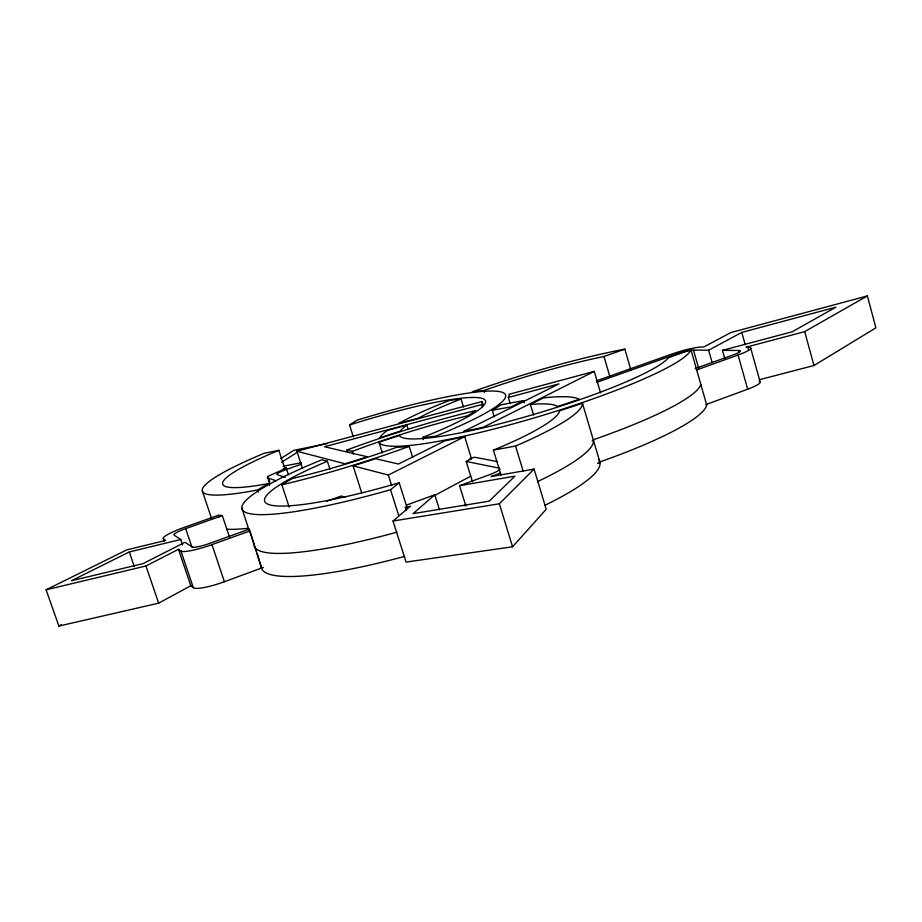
<?xml version="1.0" encoding="UTF-8"?>
<svg xmlns="http://www.w3.org/2000/svg" width="922" height="922" viewBox="0 0 922 922"><rect width="100%" height="100%" fill="white"/><g stroke="black" fill="none" stroke-linecap="round" stroke-linejoin="round"><path stroke-width="1.38" d="M182.568 544.925L180.735 539.497L129.299 551.967L71.363 580.756L143.117 563.596L184.976 542.274L192.156 546.977A15.916 2.501 -18.6 0 0 209.836 543.335L249.171 529.17L261.537 568.056L257.215 553.488M406.498 510.534L405.657 507.861L410.497 506.109L393.026 521.022L406.06 562.086L512.551 546.781L546.227 509.278L534.068 469.091L491.08 476.57L493.719 475.602A28.974 4.956 -17.1 0 0 500.6 472.859M393.026 521.022L499.355 503.781L534.068 469.091M439.46 509.751L434.769 494.757L413.068 513.646L489.259 501.153L514.925 476.144L459.559 485.687L465.875 506.051M405.657 507.861L406.809 506.881L399.214 482.794A154.55 22.889 -17.4 0 1 269.524 504.772A154.55 22.889 -17.4 0 1 327.391 461.254L329.938 469.171M327.391 461.254L321.859 459.79A178.303 26.45 -17.4 0 0 245.748 512.459A178.303 26.45 -17.4 0 0 390.536 489.732L399.214 482.794M353.345 436.89L349.542 424.973L356.791 420.259A159.068 20.929 -17.6 0 1 500.07 391.723A159.068 20.929 -17.6 0 1 435.68 436.175A137.77 18.694 -16.8 0 1 422.714 437.443L423.394 439.644M281.636 462.279L297.218 452.299M280.714 458.626L293.784 450.328L327.437 443.563M759.498 379.691L813.976 365.515L875.9 327.852L867.372 295.927L730.916 332.531L703.751 346.995L702.161 346.995A23.718 3.25 -16.1 0 0 671.758 354.083L596.303 380.913M748.387 349.323L747.8 347.214L746.036 347.202L804.699 331.632L867.372 295.927M463.858 505.752L466.52 504.276M229.578 537.388L222.317 515.594L218.284 515.294L183.893 527.522A26.277 3.884 -18.6 0 0 163.459 538.897L165.66 540.419L126.81 549.869L46.1 589.803L58.87 626.073L158.665 603.149L190.808 585.735L193.343 587.717A27.752 4.956 -18.8 0 0 224.392 581.724L263.323 567.399M596.603 382.411L676.057 354.152A13.553 1.856 -16.1 0 1 693.471 350.083L708.626 350.222L741.772 332.404L835.897 307.187L792.217 331.782L722.445 350.337L724.773 358.589M434.4 495.598L470.75 476.178M58.87 626.073L61.405 624.747M472.444 481.687L466.209 461.461L471.476 458.707L464.676 436.636A166.709 22.658 -16.8 0 1 445.096 440.728L398.408 464.031L375.519 458.683A162.595 21.402 -17.6 0 1 353.08 465.864L361.712 492.878M46.1 589.803L145.964 565.981L178.488 549.316L180.931 551.01L193.343 587.717M353.08 465.864L388.346 475.049L464.676 436.636M600.568 392.853L594.264 371.405L483.589 427.117A137.77 18.694 -16.8 0 1 463.674 431.45L558.939 383.898L508.345 397.463L510.235 403.732M530.404 404.47L543.473 397.889A178.303 26.45 -17.4 0 1 579.281 399.238A137.77 18.694 -16.8 0 1 557.683 406.464A154.55 22.889 -17.4 0 0 530.404 404.47L533.596 415.05M524.238 402.822L523.592 400.655L510.949 406.959A154.55 22.889 -17.4 0 0 492.313 410.336L494.284 416.813M705.872 404.585L747.673 389.211A25.044 4.091 -15.6 0 0 758.979 381.051M406.798 505.002L434.769 494.757M459.559 485.687L489.57 474.703A16.55 2.835 -17.1 0 0 499.955 468.883M326.665 501.268L341.359 495.978L345.358 497.304M695.211 368.593L733.105 354.947A14.36 2.063 -15.8 0 0 738.706 350.475L739.306 352.584M180.931 551.01A27.856 4.38 -18.6 0 0 211.968 544.625L249.332 531.164L241.795 507.861M696.387 370.045L738.084 355.016A25.125 3.619 -15.8 0 0 747.8 347.214M180.735 539.497L174.062 535.117A15.017 2.213 -18.6 0 1 185.691 528.617L222.317 515.594M598.539 462.371A162.26 27.268 -16.7 0 0 706.69 405L690.947 349.703L668.508 357.69A141.389 19.189 -16.8 0 1 529.24 415.741A141.389 19.189 -16.8 0 1 399.457 435.484A150.597 22.301 -17.4 0 0 378.977 442.283L382.342 452.921M284.091 468.849L282.881 469.286L284.91 468.895L278.87 450.328L264.095 453.313A159.068 20.929 -17.6 0 0 257.664 489.951L258.391 492.152M284.402 468.745L286.638 467.95L283.803 468.503M624.839 349.15A163.09 22.163 -16.8 0 0 472.168 391.908A162.595 21.402 -17.6 0 1 483.889 390.536A141.389 19.189 -16.8 0 1 603.968 356.48L624.839 349.15L630.867 369.895M285.29 477.342L277.176 474.646A13.346 1.809 -17.9 0 1 286.65 469.379L301.506 464.158M302.474 468.445L296.896 451.25L482.102 401.519L483.358 405.634M594.264 371.405L509.048 394.282A162.595 21.402 -17.6 0 1 508.345 397.463M482.102 401.519A134.382 17.668 -17.6 0 1 481.768 404.585L324.475 446.744L367.348 456.77A134.382 17.668 -17.6 0 1 345.001 463.766L296.896 451.25M406.833 425.157L387.517 430.332A163.09 22.163 -16.8 0 0 379.438 437.985A182.279 27.038 -17.4 0 1 400.229 431.185A141.389 19.189 -16.8 0 1 406.833 425.157L408.123 429.283M471.476 458.707L469.125 459.214M471.107 458.061L474.818 457.266L497.488 461.622M283.169 466.244L301.24 462.729M500.992 474.98L493.397 450.132L515.559 446.041A178.303 26.45 -17.4 0 0 582.45 403.225L600.049 462.637A165.868 27.879 -16.7 0 1 597.583 463.489M722.445 350.337L738.706 350.475M466.209 461.461L498.963 468.088A16.55 2.835 -17.1 0 1 499.401 468.215M346.879 450.04L352.411 451.319A154.55 22.889 -17.4 0 1 467.673 415.787A134.382 17.668 -17.6 0 0 475.764 410.532A178.303 26.45 -17.4 0 0 346.879 450.04L347.548 452.149M284.91 468.895A137.655 19.708 -17.6 0 0 267.922 476.409A23.35 3.158 -17.9 0 0 267.841 477.93L275.851 480.731M129.299 551.967L134.37 566.73M145.964 565.981L158.665 603.149M163.459 538.897L164.197 541.064M178.488 549.316L190.808 585.735M202.414 491.253L211.495 518.302M185.691 528.617L191.903 547.046M218.284 515.294L218.848 517M211.968 544.625L224.392 581.724M249.171 529.17L253.723 542.943M254.034 543.865L254.484 545.236M254.945 546.619L255.394 547.991M255.843 549.362L256.304 550.734M412.699 457.543L409.195 446.352A166.709 22.658 -16.8 0 1 396.633 447.308A137.908 18.129 -17.6 0 1 292.505 478.472A150.597 22.301 -17.4 0 0 281.878 484.776L289.139 507.019M267.922 476.409L268.682 478.737M268.936 479.521L269.708 481.849M267.841 477.93L269.766 483.796M278.87 450.328A137.908 18.129 -17.6 0 0 268.867 483.497L269.581 485.687M286.65 469.379L288.402 474.749M352.411 451.319L353.276 454.039M388.346 475.049L391.723 485.71M390.536 489.732L398.581 515.168M499.355 503.781L512.551 546.781M461.046 399.019A141.389 19.189 -16.8 0 0 418.323 418.162L398.592 423.463A163.09 22.163 -16.8 0 1 449.291 400.482A134.382 17.668 -17.6 0 1 461.046 399.019L463.489 406.948M483.889 390.536L484.488 392.507M481.768 404.585L482.402 406.66M515.559 446.041L523.258 471.419M603.968 356.48L609.822 376.453M693.471 350.083L698.588 368.051M708.626 350.222L712.084 362.404M750.6 347.767L760.039 381.558M741.772 332.404L745.23 344.759M738.084 355.016L747.673 389.211M804.699 331.632L813.976 365.515M537.399 481.653A177.692 30.253 -17.5 0 0 593.48 440.428L593.353 439.736A162.572 25.367 -16.7 0 0 700.812 384.324M690.947 349.703A163.09 22.163 -16.8 0 1 536.754 417.159A163.09 22.163 -16.8 0 1 378.977 442.283M492.313 410.336A162.595 21.402 -17.6 0 0 500.554 404.977A178.303 26.45 -17.4 0 1 523.592 400.655M598.574 459.34A177.324 32.501 -17.5 0 1 544.602 505.463M404.643 556.369A177.324 32.501 -17.5 0 1 261.329 565.486M396.967 532.155A177.692 30.253 -17.5 0 1 254.218 545.951M593.48 440.428A166.179 25.931 -16.7 0 1 592.085 440.912M582.45 403.225A166.709 22.658 -16.8 0 1 559.677 410.728A154.55 22.889 -17.4 0 1 493.397 450.132M349.542 424.973A137.908 18.129 -17.6 0 1 480.143 397.924A137.908 18.129 -17.6 0 1 422.714 437.443M409.195 446.352A159.068 20.929 -17.6 0 1 281.878 484.776M257.664 489.951A182.279 27.038 -17.4 0 1 268.867 483.497M406.809 506.881A154.228 24.871 -17.4 0 1 405.023 507.4M247.442 528.341A158.572 23.96 -17.7 0 1 226.858 529.228"/></g></svg>
